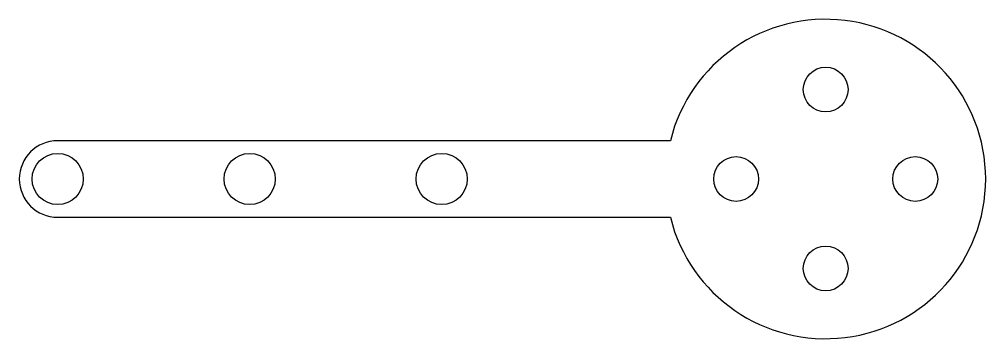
# Model space of a CAD drawing. Header units: millimetres. Extents: x -63 to 12.5, y -12.5 to 12.5.
import ezdxf

# ---------------------------------------------------------------- set-up
doc = ezdxf.new("R2010")
doc.units = ezdxf.units.MM

msp = doc.modelspace()

# ---------------------------------------------------------------- linework, layer by layer
at = {"color": 7, "linetype": 'Continuous', "lineweight": 25}
for p, q in [((-12.135, 3), (-60, 3)), ((-60, -3), (-12.135, -3))]:
    msp.add_line(p, q, dxfattribs=at)
for centre, radius in [((0, 7), 1.75), ((-60, 0), 2), ((-45, 0), 2), ((-30, 0), 2), ((-7, 0), 1.75), ((7, 0), 1.75), ((0, -7), 1.75)]:
    msp.add_circle(centre, radius, dxfattribs=at)
for centre, radius, start, end in [((0, 0), 12.5, 193.88654, 166.11346), ((-60, 0), 3, 90, 270)]:
    msp.add_arc(centre, radius, start, end, dxfattribs=at)

doc.saveas('drawing.dxf')
